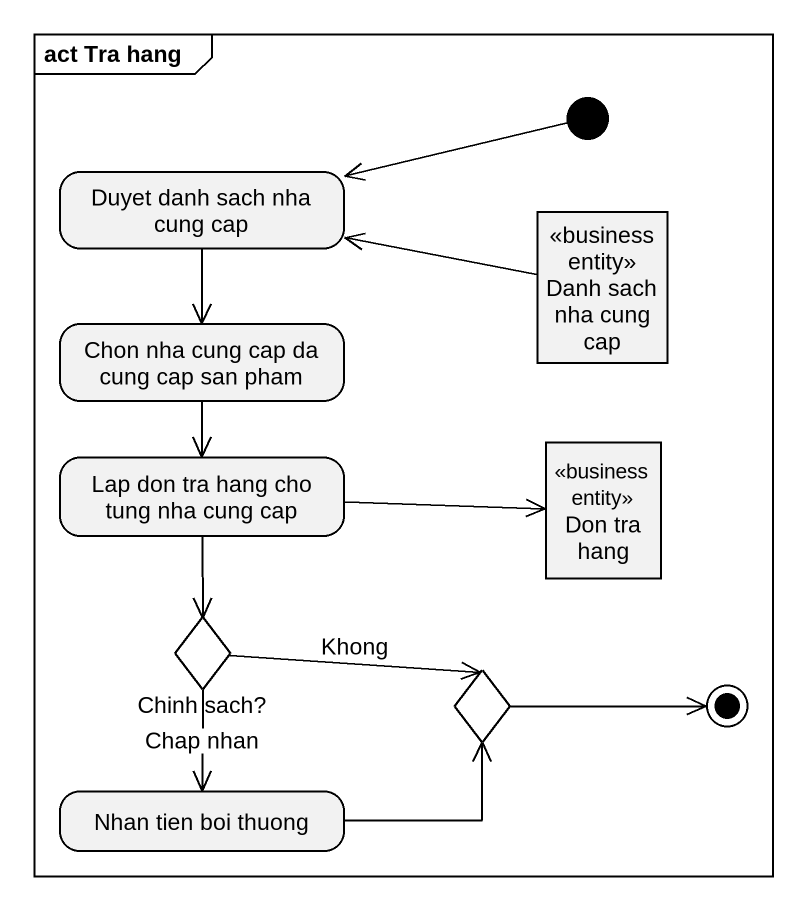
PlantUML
@startuml
mainframe act Tra hang
hide empty description
state "Duyet danh sach nha cung cap" as Duyet_danh_sach_nha_cung_cap
state "Danh sach nha cung cap" as Danh_sach_nha_cung_cap <<business entity>>
state "Chon nha cung cap da cung cap san pham" as Chon_nha_cung_cap_da_cung
state "Lap don tra hang cho tung nha cung cap" as Lap_don_tra_hang_cho_tung
state "Don tra hang" as Don_tra_hang <<business entity>>
state "Chinh sach?" as Chinh_sach <<choice>>
state choice1 <<choice>>
state "Nhan tien boi thuong" as Nhan_tien_boi_thuong
[*] -left-> Duyet_danh_sach_nha_cung_cap
Duyet_danh_sach_nha_cung_cap --> Chon_nha_cung_cap_da_cung
Danh_sach_nha_cung_cap -left-> Duyet_danh_sach_nha_cung_cap
Chon_nha_cung_cap_da_cung --> Lap_don_tra_hang_cho_tung
Lap_don_tra_hang_cho_tung -right-> Don_tra_hang
Lap_don_tra_hang_cho_tung --> Chinh_sach
Chinh_sach -right-> choice1 : Khong
Chinh_sach --> Nhan_tien_boi_thuong : Chap nhan
Nhan_tien_boi_thuong -right-> choice1
choice1 -right-> [*]
@enduml
